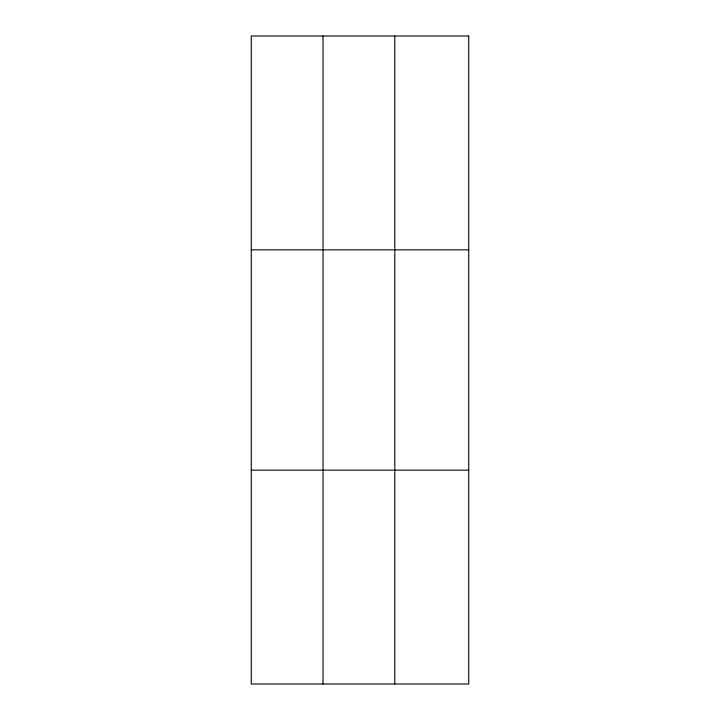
<?xml version="1.0" encoding="UTF-8"?>
<svg xmlns="http://www.w3.org/2000/svg" width="720" height="720" viewBox="0 0 720 720"><rect width="100%" height="100%" fill="white"/><g stroke="black" fill="none" stroke-linecap="round" stroke-linejoin="round"><path stroke-width="1.08" d="M323.037 684L323.037 36M394.794 684L394.794 36M251.271 249.84L468.729 249.84M251.271 470.16L468.729 470.16M468.729 36L468.729 684L251.271 684L251.271 36L468.729 36"/></g></svg>
